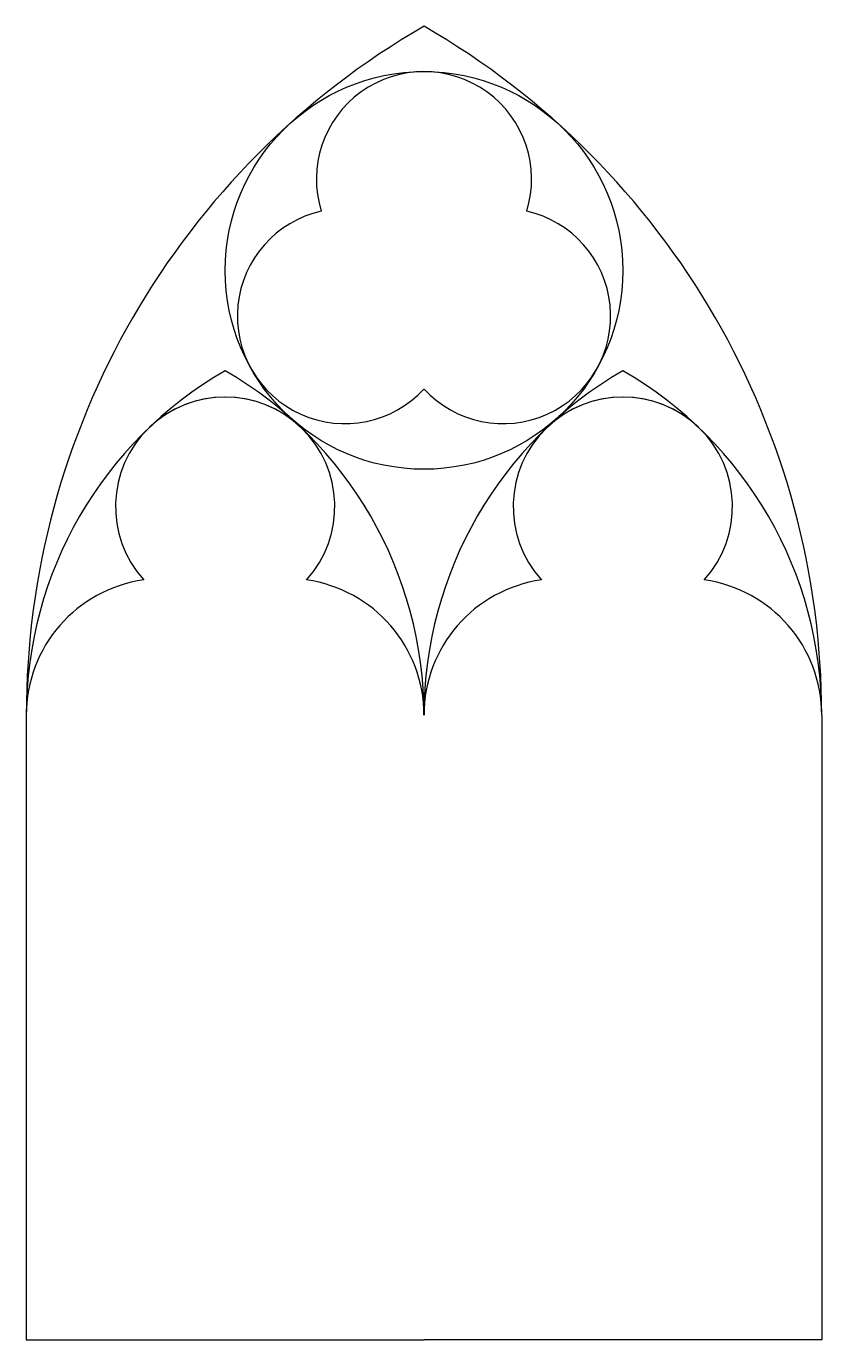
# Model space of a CAD drawing. Extents: x -27.9 to 27.9, y 0 to 92.2.
import ezdxf

# ---------------------------------------------------------------- set-up
doc = ezdxf.new("R2010")
doc.units = 0
doc.layers.add('MODELSKETCH_VISIBLE', color=7, linetype='CONTINUOUS')

msp = doc.modelspace()

# ---------------------------------------------------------------- linework, layer by layer
at = {"layer": 'MODELSKETCH_VISIBLE'}
for p, q in [((-27.924, 43.862), (-27.924, 0)), ((27.924, 43.862), (27.924, 0)), ((-27.924, 0), (0, 0)), ((27.924, 0), (0, 0))]:
    msp.add_line(p, q, dxfattribs=at)
msp.add_circle((0, 75.082), 13.962, dxfattribs=at)
msp.add_circle((0, 75.082), 13.962, dxfattribs=at)
for centre, radius, start, end in [((27.924, 43.862), 55.848, 120, 180), ((-27.924, 43.862), 55.848, 0, 60), ((-27.924, 43.862), 55.848, 0, 60), ((27.924, 43.862), 55.848, 120, 180), ((0, 81.492), 7.552, 342.67962, 197.32038), ((0, 81.492), 7.552, 342.67962, 197.32038), ((-5.552, 71.876), 7.552, 102.67962, 317.32038), ((-5.552, 71.876), 7.552, 102.67962, 317.32038), ((5.552, 71.876), 7.552, 222.67962, 77.32038), ((5.552, 71.876), 7.552, 222.67962, 77.32038), ((0, 43.862), 27.924, 120, 180), ((0, 43.862), 27.924, 120, 180), ((-27.924, 43.862), 27.924, 0, 60), ((27.924, 43.862), 27.924, 120, 180), ((0, 43.862), 27.924, 0, 60), ((0, 43.862), 27.924, 0, 60), ((-13.962, 58.5), 7.695, 46.35466, 221.99623), ((-13.962, 58.5), 7.695, 318.00377, 133.64534), ((13.962, 58.5), 7.695, 46.35466, 221.99623), ((13.962, 58.5), 7.695, 318.00377, 133.64534), ((-18.34, 43.862), 9.584, 98.04216, 180), ((-9.584, 43.862), 9.584, 0, 81.95784), ((9.584, 43.862), 9.584, 98.04216, 180), ((18.34, 43.862), 9.584, 0, 81.95784)]:
    msp.add_arc(centre, radius, start, end, dxfattribs=at)

doc.saveas('drawing.dxf')
